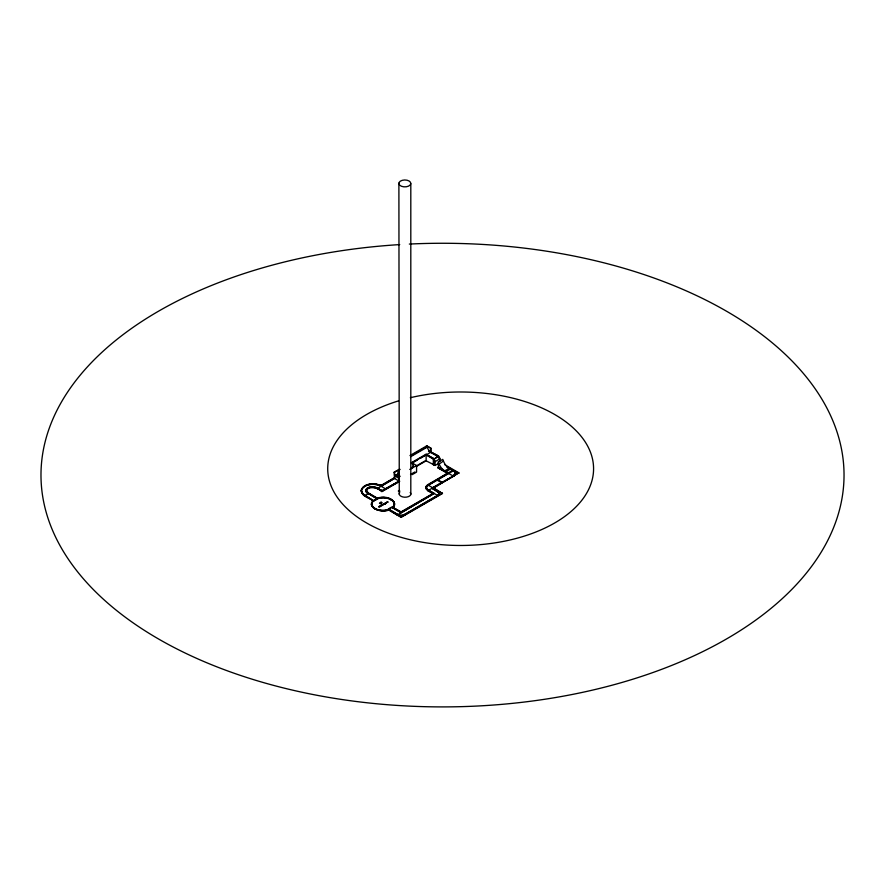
<?xml version="1.0" encoding="UTF-8"?>
<svg xmlns="http://www.w3.org/2000/svg" width="885" height="885" viewBox="0 0 885 885"><rect width="100%" height="100%" fill="white"/><g stroke="black" fill="none" stroke-linecap="round" stroke-linejoin="round"><path stroke-width="1.33" d="M410.806 494.272L410.806 183.671A5.974 3.451 0 0 0 402.244 180.319A5.974 3.451 0 0 0 401.491 186.281A5.974 3.451 0 0 0 410.806 183.671M394.456 505.412C394.599 500.678 394.953 506.74 392.995 507.548L401.093 512.227L433.075 493.775L426.426 489.084L427.798 490.733L433.075 493.775M442.456 493.498L433.274 487.878L442.456 493.498L401.104 517.36L388.637 510.003C382.541 513.411 366.313 508.056 373.016 500.954M371.423 504.826L371.6 502.735M366.49 490.766L368.669 493.166L377.198 498.089C382.707 496.474 390.606 496.717 393.936 501.961C390.008 497.138 382.774 496.784 377.198 498.432L367.352 492.525L366.667 489.582C370.638 484.759 378.006 488.177 381.844 491.33L399.622 481.064L381.911 490.655L375.694 487.204A6.571 3.794 0 0 0 367.198 488.177A6.571 3.794 0 0 0 367.762 493.177L377.253 498.996L373.901 500.932L363.005 493.996L361.157 490.644C363.669 482.624 375.096 482.712 381.523 485.743L394.599 478.188L394.102 472.269L399.555 469.127M371.6 503.056L373.149 500.833C369.222 497.812 362.12 496.695 361.157 490.976L361.655 488.863M426.072 486.507L447.766 473.121L427.831 484.626C425.021 486.164 426.227 489.051 425.962 488.409M364.797 495.401L364.476 495.899L368.669 493.509M392.63 507.868L394.456 505.07M438.451 467.446L438.296 461.959L442.765 459.381L443.628 461.505A10.1 5.83 60 0 0 446.516 466.141L450.332 469.127L445.863 471.705L448.806 473.42L438.451 467.103L437.898 467.767L453.286 476.008L453.828 475.035A6.328 3.651 0 0 0 453.286 470.234L453.286 470.842A6.328 3.651 0 0 1 453.286 476.008L428.318 490.423A6.328 3.651 0 0 1 428.318 485.245L427.831 484.969M453.928 475.765L453.374 475.345L453.828 476.329M361.655 489.184C365.715 482.856 375.461 483.841 380.937 485.5M399.622 481.407L381.844 491.673C378.249 487.635 369.897 486.108 366.667 489.582M367.762 493.177L376.988 498.498L379.211 497.835A11.184 6.46 0 0 1 390.219 498.974L392.188 500.224A11.184 6.46 0 0 1 393.128 506.651L386.8 510.324A11.184 6.46 0 0 1 375.793 509.185L373.824 507.935A11.184 6.46 0 0 1 372.884 501.507L373.669 500.467L372.884 501.175A11.184 6.46 0 0 0 373.824 507.603L375.793 508.864A11.184 6.46 0 0 0 386.8 509.981L389.024 509.34L397.83 514.417A4.735 2.732 0 0 0 404.522 514.417L405.109 515.07M392.343 507.702L393.128 506.994A11.184 6.46 0 0 0 392.188 500.567L390.219 499.317A11.184 6.46 0 0 0 379.211 498.178L373.636 500.777L377.198 498.432M381.523 485.743L378.758 484.903A11.527 6.66 0 0 0 365.97 485.389A11.527 6.66 0 0 0 361.854 492.392L364.841 495.7M438.606 456.063L430.586 451.881L438.606 456.063L433.761 459.337L426.127 454.934M409.976 455.554L426.813 445.83L430.973 448.23L430.973 451.66M410.673 455.963L427.51 446.239L427.51 446.98L410.673 456.704M420.519 458.176L430.586 452.357A10.863 6.272 60 0 1 427.123 447.213L426.426 446.051L430.973 448.23M394.102 472.269L400.053 469.415M438.938 463.231L435.055 465.466L433.761 464.713L433.761 458.618L426.127 454.204L411.547 462.623A6.317 3.64 0 0 1 411.547 467.778L411.547 468.508A6.317 3.64 0 0 0 412.089 468.143M411.99 462.877L426.139 454.702L433.761 458.618M412.664 462.7L417.156 460.111M399.434 470.344A1.737 0.996 -60 0 0 398.217 472.457A1.648 0.951 -60 0 1 396.757 474.581L394.599 475.82L399.069 478.398M394.102 477.9L380.583 485.71M376.778 488.033C374.809 487.414 381.059 489.781 381.911 490.987L399.069 481.086L399.069 474.979L399.622 475.3M394.157 478.199L380.638 485.998L385.606 488.863M361.578 492.713L364.841 495.368M409.788 469.437L416.57 465.521L416.57 472.103L412.167 474.648M377.475 488.398L394.599 478.508L399.069 481.086M416.027 466.141L424.999 460.963M416.702 466.262L426.139 460.808L433.761 464.713M438.219 456.284L433.761 459.337A1.925 1.117 60 0 1 435.055 461.66L435.055 465.466M410.507 474.482L414.91 471.937M435.055 461.66L439.911 458.861A1.925 1.117 60 0 0 438.606 456.538M449.06 468.397L444.591 470.975L442.058 468.718A10.1 5.83 60 0 1 439.159 464.083L443.429 460.997M374.521 508.377L375.793 509.185M378.691 506.74L387.796 501.928L379.366 507.127L378.691 506.74L384.687 503.842L385.351 504.229L385.351 503.344L387.796 501.928M391.491 500.125L390.219 499.317M448.806 473.088L427.355 485.423M452.556 470.422L448.098 472.999L448.806 473.42M401.79 515.512A4.735 2.732 0 0 0 404.522 514.738L437.511 495.722A4.779 2.755 0 0 0 437.511 491.828L431.703 488.144L453.828 476.008L433.274 487.878M453.828 475.82L458.85 472.822L444.646 464.625M433.274 488.199L458.85 472.822M392.995 507.548L401.093 511.895L433.075 493.432M400.551 515.512A4.735 2.732 0 0 1 397.83 514.738L388.117 509.129L391.469 507.205L401.17 512.802L434.137 493.432L397.332 515.026L389.024 509.66M404.556 514.428L437.511 495.401A4.779 2.755 0 0 0 437.511 491.507L431.703 488.144M397.321 515.015L397.83 514.417L397.321 514.683L401.104 517.028L442.456 493.177M371.423 504.505C373.791 511.408 383.548 510.888 388.637 510.003M399.677 491.153L398.294 491.009L399.677 491.186L398.858 490.633L399.478 490.522M384.687 503.842L385.351 503.344M361.854 492.713A11.527 6.66 0 0 1 365.97 485.71A11.527 6.66 0 0 1 378.758 485.223L381.136 486.285L380.583 486.031M427.997 484.726L428.318 485.245L453.286 470.842L447.013 467.214M427.51 446.98L426.813 445.83M428.506 451.151L438.385 456.881L439.524 459.083M446.892 466.539L458.85 473.431M437.898 467.424L447.766 473.121M437.898 467.767L447.766 473.464M416.57 465.521L411.547 462.623L411.547 463.353A6.317 3.64 0 0 1 413.184 466.871M437.809 479.77L442.29 482.358M437.157 480.146L441.637 482.734M427.997 485.057L432.798 487.834M434.137 493.432L428.329 490.091L427.798 490.733M396.757 474.581L400.108 476.506M395.683 475.201L399.024 477.137M398.858 490.6L399.522 490.987M387.132 501.872L387.796 502.249M392.343 507.37L401.17 512.47M384.687 503.277L385.351 503.665M364.476 495.578L373.669 500.799M438.728 457.191L439.137 457.777M426.172 488.608L426.426 489.416M438.971 463.574L438.296 461.959M393.936 501.618L394.577 503.631M398.892 183.173L399.268 494.261M439.911 458.861L439.911 461.395M437.511 495.401L428.318 490.08A6.328 3.651 0 0 1 428.318 484.914M433.34 458.861L433.34 464.957M430.586 448.463L430.586 452.357M426.127 454.204L426.139 460.808M398.471 471.462L398.471 473.873M394.599 472.557L394.599 478.508M381.911 490.655L375.694 487.547A6.571 3.794 0 0 0 367.198 488.52A6.571 3.794 0 0 0 367.762 493.509M412.919 467.324A6.317 3.64 0 0 1 412.554 467.745M409.335 244.061A401.524 231.815 0 0 1 806.987 572.341A401.524 231.815 0 0 1 116.256 610.219A401.524 231.815 0 0 1 399.721 244.592M410.363 397.697A132.927 76.741 0 0 1 592.873 476.617A132.927 76.741 0 0 1 386.302 532.35A132.927 76.741 0 0 1 398.504 400.894M399.677 492.525A5.863 3.385 0 0 0 402.819 496.961A5.863 3.385 0 0 0 410.496 495.146A5.952 3.44 0 0 0 410.22 492.525M381.092 502.171L379.422 503.145L380.539 503.786L382.209 502.813L381.092 502.171M381.988 505.335L381.324 505.224L381.988 505.335"/></g></svg>
